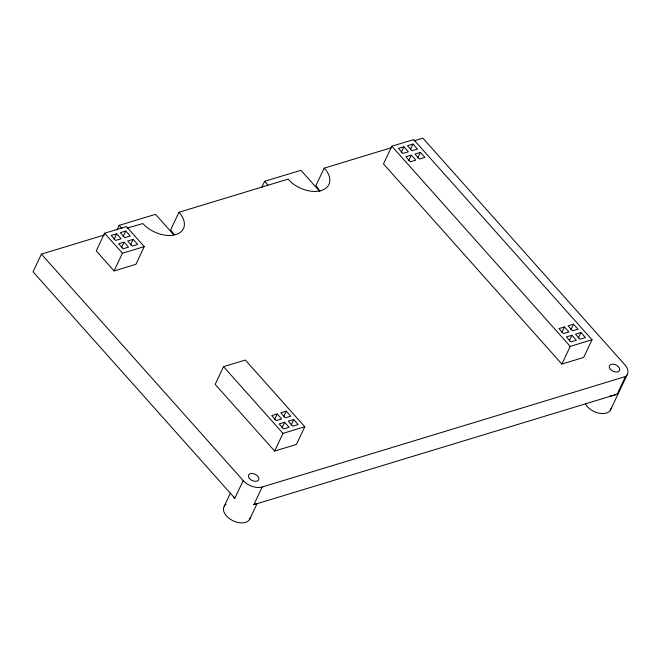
<?xml version="1.0" encoding="UTF-8"?>
<svg xmlns="http://www.w3.org/2000/svg" width="661" height="661" viewBox="0 0 661 661"><rect width="100%" height="100%" fill="white"/><g stroke="black" fill="none" stroke-linecap="round" stroke-linejoin="round"><path stroke-width="0.99" d="M41.412 254.121L33.05 271.811L234.837 498.254L243.198 480.564L41.412 254.121L104.347 234.986M104.603 233.209L96.242 250.891L114.08 270.911L135.902 264.301L144.255 246.619L126.425 226.599L104.603 233.209L122.442 253.221L144.255 246.619M116.947 230.02L119.154 225.36L155.509 214.346L173.727 234.787M114.031 239.373L116.666 233.787L121.128 238.795L115.675 240.447L111.213 235.44L116.666 233.787M123.12 236.621L125.755 231.036L130.217 236.043L124.764 237.696L120.302 232.689L125.755 231.036M121.459 247.718L124.103 242.133L128.556 247.131L123.103 248.784L118.65 243.785L124.103 242.133M114.08 270.911L122.442 253.221M130.548 244.958L133.191 239.373L137.653 244.38L132.192 246.032L127.738 241.025L133.191 239.373M319.75 191.194A24.928 15.451 25.3 0 0 317.305 187.394L315.809 185.84L324.171 168.158L325.666 169.712A24.928 15.451 25.3 0 1 322.147 190.252A24.928 15.451 25.3 0 1 291.187 182.32L288.105 179.123L178.982 212.272L170.621 229.962A24.928 15.451 25.3 0 1 173.893 234.457M261.508 187.84L264.59 181.312L300.945 170.298L319.808 191.467M223.525 366.648L215.164 384.338L274.621 451.058L296.434 444.456L304.795 426.766L245.338 360.047L223.525 366.648L282.982 433.376L304.795 426.766M391.841 146.213L383.487 163.895L561.858 364.062L583.671 357.452L592.033 339.771L413.662 139.603L391.841 146.213L570.22 346.381L592.033 339.771M224.302 506.045L230.458 493.015M274.563 419.528L277.207 413.943L281.66 418.942L276.207 420.594L271.754 415.595L277.207 413.943M401.268 152.377L403.904 146.792L408.366 151.799L402.913 153.451L398.451 148.444L403.904 146.792M283.652 416.769L286.296 411.192L290.757 416.19L285.304 417.843L280.842 412.836L286.296 411.192M410.357 149.626L412.993 144.04L417.455 149.047L412.001 150.691L407.54 145.693L412.993 144.04M281.999 427.865L284.635 422.28L289.097 427.287L283.643 428.939L279.182 423.932L284.635 422.28M408.696 160.714L411.34 155.137L415.794 160.136L410.341 161.788L405.887 156.781L411.34 155.137M274.621 451.058L282.982 433.376M291.088 425.114L293.724 419.528L298.185 424.536L292.732 426.188L288.27 421.181L293.724 419.528M625.48 376.547L617.118 394.229L253.841 504.673L262.194 486.992L625.48 376.547A14.335 8.882 25.3 0 0 624.967 364.938L422.875 138.149L413.984 140.851M417.785 157.962L420.429 152.377L424.891 157.384L419.438 159.037L414.976 154.03L420.429 152.377M249.561 519.496L257.038 503.665M561.8 332.524L564.444 326.947L568.906 331.946L563.445 333.598L558.991 328.591L564.444 326.947M570.889 329.773L573.533 324.187L577.995 329.195L572.542 330.847L568.08 325.84L573.533 324.187M569.237 340.869L571.872 335.284L576.334 340.291L570.881 341.944L566.419 336.936L571.872 335.284M561.858 364.062L570.22 346.381M578.325 338.118L580.961 332.533L585.423 337.531L579.97 339.184L575.508 334.185L580.961 332.533M610.425 410.192L627.14 374.828M617.118 394.229L611.706 395.873A14.335 8.882 25.3 0 1 610.053 395.856M126.97 228.111L142.883 223.575A24.928 15.451 25.3 0 0 175.95 234.556A24.928 15.451 25.3 0 0 178.982 212.272M324.171 168.158L391.287 147.75M264.59 181.312L267.961 185.088M119.154 225.36L121.847 228.392M611.227 408.019A14.335 8.882 25.3 0 1 599.973 413.365A14.335 8.882 25.3 0 1 585.489 404.045M250.362 517.315A14.335 8.882 25.3 0 1 232.151 520.306A14.335 8.882 25.3 0 1 225.971 504.326M256.253 503.525A14.335 8.882 25.3 0 1 253.841 504.673M234.837 498.254A14.335 8.882 25.3 0 1 233.812 496.973M262.194 486.992A14.335 8.882 25.3 0 1 243.198 480.564M249.561 478.638A5.61 3.479 25.3 0 0 258.591 480.026A5.61 3.479 25.3 0 0 252.799 473.532A5.61 3.479 25.3 0 0 249.561 478.638M610.425 369.342A5.61 3.479 25.3 0 0 619.456 370.73A5.61 3.479 25.3 0 0 613.664 364.228A5.61 3.479 25.3 0 0 610.425 369.342"/></g></svg>
